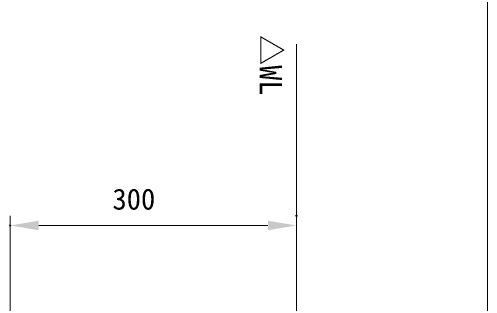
# Model space of a CAD drawing. Units: millimetres, scale not verified. Extents: x -203 to 203, y -143 to 143.
# Drawn here: x -103.1 to -53, y 3.8 to 34.6 of the extents above; entities that cross this region are included whole.
import ezdxf
from ezdxf.enums import TextEntityAlignment as Align

# ---------------------------------------------------------------- set-up
doc = ezdxf.new("R2010")
doc.units = ezdxf.units.MM
doc.header["$LTSCALE"] = 0.25
doc.header["$PDMODE"] = 32
doc.header["$PDSIZE"] = 0.125
doc.layers.add('0-1_DIMENSION_LINES$02_DIMENSI', color=7, linetype='Continuous', lineweight=18)
doc.layers.add('0-8_DIMENSION_LINES$03_LINES', color=7, linetype='Continuous', lineweight=18)
doc.layers.add('0-2_DEFPOINTS', color=7, linetype='Continuous')
doc.styles.add('ＭＳ ゴシック', font='')
doc.styles.get('ＭＳ ゴシック').set_extended_font_data('MS Gothic')

# ---------------------------------------------------------------- blocks, each defined once
blk = doc.blocks.new('D30')
at = {"layer": '0-1_DIMENSION_LINES$02_DIMENSI'}
for p, q in [((106.9999, 127.3854), (106.9999, 161.5)), ((134.0002, 160.5), (109.9997, 160.5)), ((137, 160), (137, 159.5))]:
    blk.add_line(p, q, dxfattribs=at)
for points in [[(109.9997, 161), (109.9997, 160), (106.9999, 160.5)], [(134.0002, 160), (134.0002, 161), (137, 160.5)]]:
    blk.add_solid(points, dxfattribs=at)
at = {"layer": '0-2_DEFPOINTS'}
for p in [(137, 161.5), (106.9999, 160.5), (106.9999, 125.8854)]:
    blk.add_point(p, dxfattribs=at)
at = {"layer": '0-1_DIMENSION_LINES$02_DIMENSI', "style": 'ＭＳ ゴシック'}
blk.add_text('300', height=2.199, dxfattribs=at).set_placement((117.7142, 161.5), align=Align.BOTTOM_LEFT)

msp = doc.modelspace()

# ---------------------------------------------------------------- linework, layer by layer
at = {"layer": '0-8_DIMENSION_LINES$03_LINES'}
for p, q in [((-53, 133), (-53, -109)), ((-73, 31), (-73, -94))]:
    msp.add_line(p, q, dxfattribs=at)

# ---------------------------------------------------------------- block references
at = {"layer": '0-1_DIMENSION_LINES$02_DIMENSI'}
msp.add_blockref('D30', (-210, -148.5), dxfattribs=at)

# ---------------------------------------------------------------- texts
at = {"layer": '0-1_DIMENSION_LINES$02_DIMENSI', "style": 'ＭＳ ゴシック'}
msp.add_text('△WL', height=2.328, rotation=270, dxfattribs=at).set_placement((-77.5442, 31.9766), align=Align.BOTTOM_LEFT)

doc.saveas('drawing.dxf')
